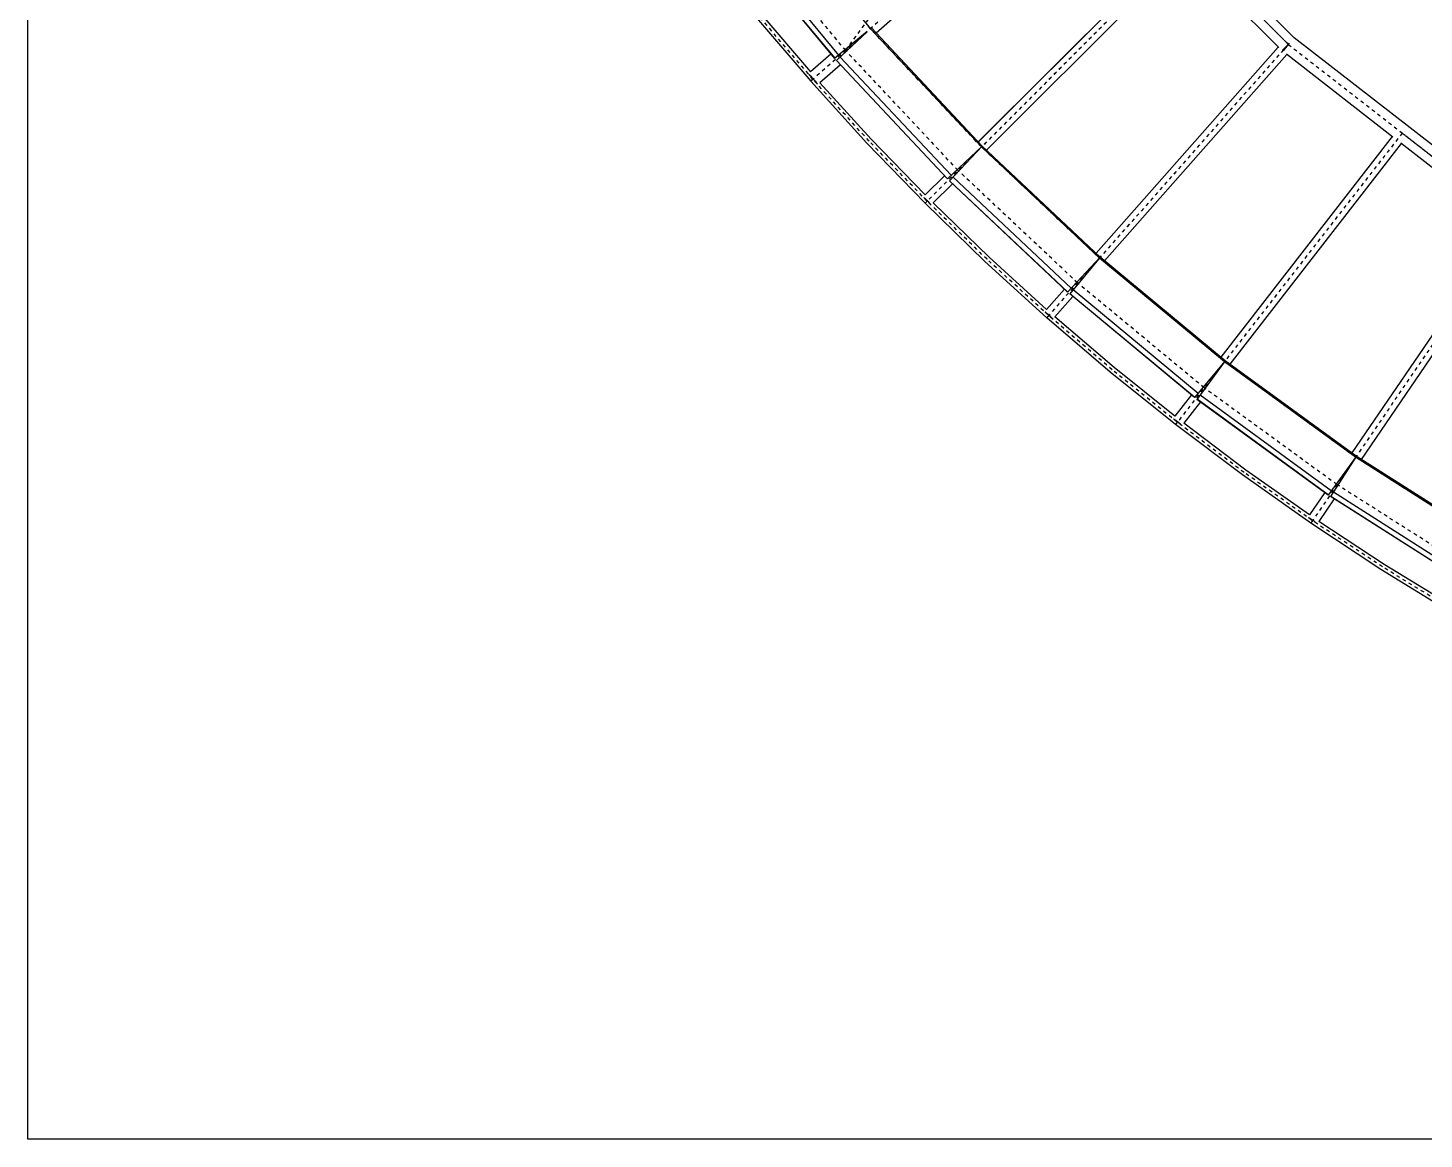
# Model space of a CAD drawing. Header units: millimetres. Extents: x 149919 to 150445, y 136651 to 136866.
# Drawn here: x 150191.66 to 150231.21, y 136651.49 to 136682.97 of the extents above; entities that cross this region are included whole.
import ezdxf

# ---------------------------------------------------------------- set-up
doc = ezdxf.new("R2010")
doc.units = ezdxf.units.MM
doc.header["$LTSCALE"] = 0.25
doc.linetypes.add('CENTER', pattern=[50.8, 31.75, -6.35, 6.35, -6.35])
doc.linetypes.add('XKITLINE00', pattern=[0])

# ---------------------------------------------------------------- blocks, each defined once
blk = doc.blocks.new('çatıı')
at = {"color": 8, "linetype": 'CENTER'}
for p, q in [((7301.3, 3195.2), (7852.7, 3952.5)), ((7301.3, 3195.2), (7852.7, 3952.5)), ((7977.9, 3790.9), (7208.6, 3113.6)), ((7977.9, 3790.9), (7301.3, 3195.2)), ((7977.9, 3790.9), (8555.1, 3212.6)), ((7977.9, 3790.9), (8555.1, 3212.6)), ((7371.6, 3257.1), (7078.8, 3611.6)), ((7301.3, 3195.2), (7004.7, 3554.2)), ((8266.5, 3501.7), (7532, 2768.6)), ((8266.5, 3501.7), (7619.4, 2855.9)), ((8266.5, 3501.7), (8555.1, 3212.6)), ((7208.6, 3113.6), (7055, 3293.7)), ((7685.7, 2922.1), (7371.6, 3257.1)), ((8555.1, 3212.6), (7876.3, 2444.6)), ((8555.1, 3212.6), (7958, 2537.1)), ((8555.1, 3212.6), (8878, 2961.4)), ((8555.1, 3212.6), (9200.9, 2710.2)), ((8555.1, 3212.6), (9200.9, 2710.2)), ((7619.4, 2855.9), (7301.3, 3195.2)), ((7367.6, 2938.6), (7208.6, 3113.6)), ((7532, 2768.6), (7367.6, 2938.6)), ((8878, 2961.4), (8240.7, 2142.3)), ((8878, 2961.4), (8316.6, 2239.7)), ((8878, 2961.4), (9200.9, 2710.2)), ((8020.1, 2607.3), (7685.7, 2922.1)), ((7958, 2537.1), (7619.4, 2855.9)), ((7701.6, 2603.9), (7532, 2768.6)), ((9200.9, 2710.2), (8623.4, 1863.3)), ((9200.9, 2710.2), (8693, 1965.4)), ((7876.3, 2444.6), (7701.6, 2603.9)), ((8374.1, 2313.7), (8020.1, 2607.3)), ((8316.6, 2239.7), (7958, 2537.1)), ((8056.1, 2290.6), (7876.3, 2444.6)), ((8745.8, 2042.8), (8374.1, 2313.7)), ((8240.7, 2142.3), (8056.1, 2290.6)), ((8693, 1965.4), (8316.6, 2239.7)), ((8429.9, 1999.8), (8240.7, 2142.3)), ((9135.5, 1794.7), (8745.8, 2042.8)), ((8623.4, 1863.3), (8429.9, 1999.8)), ((9087.7, 1714.1), (8693, 1965.4)), ((8822, 1732.5), (8623.4, 1863.3)), ((9024.6, 1607.9), (8822, 1732.5))]:
    blk.add_line(p, q, dxfattribs=at)
at = {"color": 8, "linetype": 'XKITLINE00'}
for p, q in [((7997, 3807.7), (8571.9, 3231.7)), ((7973.2, 3759.7), (7388, 3244.5)), ((7078.8, 3611.6), (7371.6, 3257.1)), ((6976.9, 3527.4), (7269.8, 3173)), ((6977.3, 3527.7), (7270.1, 3173.3)), ((6988.4, 3536.9), (7281.2, 3182.4)), ((8237.1, 3495.2), (7677, 2936.2)), ((8237.2, 3495.2), (7677.1, 2936.2)), ((8259.9, 3472.4), (7699.8, 2913.4)), ((8258.6, 3473.7), (8528.1, 3203.7)), ((7048.5, 3288.3), (7202.3, 3108)), ((7061.4, 3299), (7201.8, 3134.5)), ((7362, 3249.1), (7269.8, 3173)), ((7362.6, 3248.7), (7275.2, 3166.7)), ((7374, 3259.3), (7371.6, 3257.1)), ((7374.1, 3259.2), (7371.6, 3257.1)), ((7371.6, 3257.1), (7685.7, 2922.1)), ((7374.1, 3259.2), (7687.9, 2924.4)), ((7374.2, 3259.3), (7688.1, 2924.5)), ((8526.8, 3205), (8010.6, 2620.9)), ((8526.8, 3205), (8010.6, 2620.9)), ((8557.9, 3215.4), (8538.4, 3196)), ((8557.5, 3215.7), (8540.6, 3194.1)), ((8552.1, 3208.8), (8551.6, 3209.2)), ((8552.2, 3208.9), (8551.8, 3209.3)), ((9215.2, 2731.2), (8571.9, 3231.7)), ((7259.5, 3185.4), (7201.7, 3134.6)), ((7275.2, 3166.7), (7589.3, 2831.7)), ((7275.6, 3167.1), (7589.7, 2832.1)), ((7286.1, 3176.9), (7600.2, 2841.9)), ((8551, 3183.6), (8034.8, 2599.6)), ((8551, 3183.6), (8034.8, 2599.6)), ((8851.2, 2950.1), (8549.5, 3184.7)), ((7197.2, 3127.4), (7196.8, 3127.7)), ((7198.6, 3126.1), (7197.2, 3127.4)), ((7197.9, 3126.6), (7197.7, 3126.8)), ((7199.2, 3125.4), (7197.9, 3126.6)), ((7200.3, 3124.4), (7198.6, 3126.1)), ((7200.8, 3123.8), (7199.2, 3125.4)), ((7200.3, 3124.4), (7202.3, 3122.4)), ((7286.3, 3155), (7228.5, 3104.1)), ((7200.8, 3123.8), (7202.7, 3121.8)), ((7202.3, 3122.4), (7204.5, 3120.1)), ((7209.5, 3114.4), (7202.3, 3108)), ((7209.5, 3114.4), (7202.3, 3108)), ((7202.3, 3108), (7361.4, 2932.8)), ((7202.7, 3121.8), (7204.7, 3119.7)), ((7204.5, 3120.1), (7206.7, 3117.6)), ((7204.7, 3119.7), (7206.8, 3117.3)), ((7206.7, 3117.6), (7209.1, 3114.9)), ((7206.8, 3117.3), (7209.1, 3114.9)), ((7209.1, 3114.9), (7211.4, 3112.3)), ((7209.1, 3114.9), (7211.2, 3112.4)), ((7211.2, 3112.4), (7213.4, 3109.9)), ((7211.4, 3112.3), (7213.6, 3109.7)), ((7213.4, 3109.9), (7215.3, 3107.5)), ((7213.6, 3109.7), (7215.7, 3107.2)), ((7215.3, 3107.5), (7217.1, 3105.4)), ((7215.7, 3107.2), (7217.6, 3104.9)), ((7217.1, 3105.4), (7218.6, 3103.4)), ((7217.6, 3104.9), (7219.2, 3102.8)), ((7218.6, 3103.4), (7219.8, 3101.8)), ((7219.2, 3102.8), (7220.5, 3101.1)), ((7219.8, 3101.8), (7220.3, 3101.1)), ((7220.5, 3101.1), (7221.1, 3100.1)), ((7228.5, 3104.1), (7373.7, 2944.3)), ((7361.4, 2932.8), (7526, 2762.7)), ((7373.7, 2944.3), (7526.7, 2786.1)), ((8849.6, 2951.3), (8363.8, 2326.7)), ((8875.1, 2931.4), (8389.2, 2306.8)), ((9175.3, 2698), (8873.6, 2932.6)), ((7688.1, 2924.3), (7589.3, 2831.7)), ((7687.9, 2924.4), (7595.2, 2825.9)), ((8020.1, 2607.3), (7685.7, 2922.1)), ((8022.3, 2609.9), (7688.1, 2924.5)), ((8022.2, 2609.8), (7688.1, 2924.3)), ((7581.1, 2840.5), (7526.7, 2786.2)), ((7603.9, 2817.6), (7549.5, 2763.3)), ((7929.6, 2511.1), (7595.2, 2825.9)), ((7929.9, 2511.5), (7595.5, 2826.2)), ((7939.7, 2522), (7605.3, 2836.7)), ((7522.9, 2778.5), (7522.6, 2778.7)), ((7524.4, 2777.2), (7522.9, 2778.5)), ((7523.2, 2778.2), (7523, 2778.3)), ((7524.6, 2776.9), (7523.2, 2778.2)), ((7526.2, 2775.6), (7524.4, 2777.2)), ((7526.4, 2775.3), (7524.6, 2776.9)), ((7532.6, 2769.3), (7526, 2762.7)), ((7532.6, 2769.3), (7526, 2762.7)), ((7528.2, 2773.7), (7526.2, 2775.6)), ((7528.4, 2773.5), (7526.4, 2775.3)), ((7530.4, 2771.6), (7528.2, 2773.7)), ((7530.5, 2771.5), (7528.4, 2773.5)), ((7532.7, 2769.3), (7530.4, 2771.6)), ((7532.6, 2769.3), (7530.5, 2771.5)), ((7532.6, 2769.3), (7534.8, 2767.2)), ((7532.7, 2769.3), (7534.9, 2767.1)), ((7695.8, 2597.8), (7526, 2762.7)), ((7534.8, 2767.2), (7536.8, 2765)), ((7534.9, 2767.1), (7537, 2764.9)), ((7536.8, 2765), (7538.6, 2763.1)), ((7537, 2764.9), (7538.9, 2762.9)), ((7538.6, 2763.1), (7540.2, 2761.3)), ((7538.9, 2762.9), (7540.5, 2761.1)), ((7540.2, 2761.3), (7541.5, 2759.8)), ((7540.5, 2761.1), (7541.8, 2759.5)), ((7541.5, 2759.8), (7541.6, 2759.7)), ((7541.8, 2759.5), (7542, 2759.3)), ((7707.3, 2610), (7549.4, 2763.4)), ((9173.8, 2699.1), (8734.7, 2055.1)), ((9200.5, 2680.9), (8761.3, 2036.9)), ((7870.7, 2438.3), (7695.8, 2597.8)), ((7869.9, 2461.7), (7707.3, 2610)), ((8022.3, 2609.7), (7929.6, 2511.1)), ((8022.2, 2609.8), (7935.8, 2505.7)), ((8374.1, 2313.7), (8020.1, 2607.3)), ((8376.2, 2316.4), (8022.3, 2609.9)), ((8376, 2316.3), (8022.3, 2609.7)), ((7920.8, 2519.4), (7869.9, 2461.8)), ((7945, 2498), (7894.1, 2440.4)), ((8289.8, 2212), (7935.8, 2505.7)), ((8290.1, 2212.4), (7936.1, 2506)), ((8299.3, 2223.5), (7945.2, 2517.1)), ((7866.6, 2453.9), (7866.3, 2454.1)), ((7868.2, 2452.7), (7866.6, 2453.9)), ((7866.9, 2453.6), (7866.8, 2453.7)), ((7868.5, 2452.4), (7866.9, 2453.6)), ((7870.1, 2451.2), (7868.2, 2452.7)), ((7870.3, 2450.9), (7868.5, 2452.4)), ((7872.3, 2449.4), (7870.1, 2451.2)), ((7872.4, 2449.2), (7870.3, 2450.9)), ((7876.9, 2445.3), (7870.7, 2438.3)), ((7876.9, 2445.3), (7870.7, 2438.3)), ((8050.8, 2284.1), (7870.7, 2438.3)), ((7874.6, 2447.4), (7872.3, 2449.4)), ((7874.6, 2447.3), (7872.4, 2449.2)), ((7876.9, 2445.3), (7874.6, 2447.4)), ((7876.9, 2445.3), (7874.6, 2447.3)), ((7879.3, 2443.2), (7876.9, 2445.3)), ((7879.2, 2443.3), (7876.9, 2445.3)), ((7881.3, 2441.3), (7879.2, 2443.3)), ((7881.5, 2441.2), (7879.3, 2443.2)), ((7883.3, 2439.5), (7881.3, 2441.3)), ((7883.5, 2439.3), (7881.5, 2441.2)), ((7885, 2437.8), (7883.3, 2439.5)), ((7885.3, 2437.6), (7883.5, 2439.3)), ((7885, 2437.8), (7886.3, 2436.4)), ((7885.3, 2437.6), (7886.7, 2436.1)), ((7886.3, 2436.4), (7886.4, 2436.3)), ((7886.7, 2436.1), (7886.9, 2435.9)), ((8061.5, 2297), (7894.1, 2440.4)), ((8233.4, 2159), (8061.5, 2297)), ((8376.2, 2316.2), (8289.8, 2212)), ((8376, 2316.3), (8296.3, 2206.9)), ((8745.8, 2042.8), (8374.1, 2313.7)), ((8747.7, 2045.6), (8376.2, 2316.4)), ((8747.5, 2045.5), (8376.2, 2316.2)), ((8235.6, 2135.6), (8050.8, 2284.1)), ((8280.5, 2219.7), (8233.3, 2159)), ((8676.7, 1948.1), (8305.1, 2218.9)), ((8306, 2199.9), (8258.8, 2139.2)), ((8668, 1936), (8296.3, 2206.9)), ((8668.3, 1936.4), (8296.6, 2207.3)), ((8230.5, 2150.9), (8230.2, 2151.1)), ((8232.2, 2149.8), (8230.5, 2150.9)), ((8230.8, 2150.6), (8230.7, 2150.7)), ((8232.5, 2149.6), (8230.8, 2150.6)), ((8234.2, 2148.4), (8232.2, 2149.8)), ((8234.4, 2148.2), (8232.5, 2149.6)), ((8236.4, 2146.8), (8234.2, 2148.4)), ((8236.6, 2146.6), (8234.4, 2148.2)), ((8241.3, 2143), (8235.6, 2135.6)), ((8241.3, 2143), (8235.6, 2135.6)), ((8425, 1993), (8235.6, 2135.6)), ((8238.9, 2145), (8236.4, 2146.8)), ((8238.9, 2144.9), (8236.6, 2146.6)), ((8241.4, 2143), (8238.9, 2145)), ((8241.3, 2143), (8238.9, 2144.9)), ((8243.7, 2141.1), (8241.3, 2143)), ((8243.8, 2141.1), (8241.4, 2143)), ((8246, 2139.3), (8243.7, 2141.1)), ((8246.2, 2139.2), (8243.8, 2141.1)), ((8248.1, 2137.6), (8246, 2139.3)), ((8248.3, 2137.4), (8246.2, 2139.2)), ((8249.9, 2136), (8248.1, 2137.6)), ((8250.2, 2135.8), (8248.3, 2137.4)), ((8251.3, 2134.7), (8249.9, 2136)), ((8251.7, 2134.4), (8250.2, 2135.8)), ((8434.9, 2006.6), (8258.8, 2139.2)), ((8251.4, 2134.6), (8251.3, 2134.7)), ((8251.9, 2134.2), (8251.7, 2134.4)), ((8747.7, 2045.4), (8668, 1936)), ((8747.5, 2045.5), (8674.9, 1931.4)), ((9135.5, 1794.7), (8745.8, 2042.8)), ((9137.2, 1797.6), (8747.7, 2045.6)), ((9137, 1797.5), (8747.7, 2045.4)), ((8618.7, 1856.4), (8425, 1993)), ((8615, 1879.6), (8434.9, 2006.6)), ((8658.3, 1943.1), (8615, 1879.6)), ((9072.5, 1695.8), (8682.8, 1943.9)), ((8685, 1924.9), (8641.7, 1861.4)), ((9064.5, 1683.3), (8674.9, 1931.4)), ((9064.8, 1683.7), (8675.1, 1931.8)), ((8612.7, 1871.4), (8612.4, 1871.5)), ((8614.4, 1870.4), (8612.7, 1871.4)), ((8613, 1871.1), (8612.9, 1871.2)), ((8614.7, 1870.1), (8613, 1871.1)), ((8616.5, 1869.1), (8614.4, 1870.4)), ((8616.7, 1868.9), (8614.7, 1870.1)), ((8618.9, 1867.6), (8616.5, 1869.1)), ((8619, 1867.5), (8616.7, 1868.9)), ((8624, 1864.2), (8618.7, 1856.4)), ((8624, 1864.2), (8618.7, 1856.4)), ((8621.4, 1865.9), (8618.9, 1867.6)), ((8621.5, 1865.8), (8619, 1867.5)), ((8624, 1864.2), (8621.4, 1865.9)), ((8624, 1864.2), (8621.5, 1865.8)), ((8626.6, 1862.4), (8624, 1864.2)), ((8626.5, 1862.4), (8624, 1864.2)), ((8628.9, 1860.7), (8626.5, 1862.4)), ((8629.1, 1860.6), (8626.6, 1862.4)), ((8631.1, 1859.1), (8628.9, 1860.7)), ((8631.3, 1859), (8629.1, 1860.6)), ((8633, 1857.7), (8631.1, 1859.1)), ((8633.3, 1857.5), (8631.3, 1859)), ((8826.5, 1739.5), (8641.6, 1861.4)), ((8817.5, 1725.4), (8618.7, 1856.4)), ((8634.5, 1856.5), (8633, 1857.7)), ((8634.9, 1856.2), (8633.3, 1857.5)), ((8634.6, 1856.4), (8634.5, 1856.5)), ((8635.1, 1856), (8634.9, 1856.2)), ((9020.4, 1600.7), (8817.5, 1725.4)), ((9015.2, 1623.5), (8826.5, 1739.5))]:
    blk.add_line(p, q, dxfattribs=at)
for centre in [(7371.6, 3257.1), (7371.6, 3257.1), (8555.1, 3212.6), (8555.1, 3212.6), (8555.1, 3212.6), (8555.1, 3212.6), (8555.1, 3212.6), (8555.1, 3212.6), (8555.1, 3212.6), (8555.1, 3212.6), (8555.1, 3212.6), (8555.1, 3212.6), (7301.3, 3195.2), (7301.3, 3195.2), (7301.3, 3195.2), (7301.3, 3195.2), (7301.3, 3195.2), (7208.6, 3113.6), (7208.6, 3113.6), (7208.6, 3113.6), (7367.6, 2938.6), (7367.6, 2938.6), (8878, 2961.4), (8878, 2961.4), (8878, 2961.4), (8878, 2961.4), (8878, 2961.4), (7685.7, 2922.1), (7685.7, 2922.1), (7619.4, 2855.9), (7619.4, 2855.9), (7619.4, 2855.9), (7532, 2768.6), (7532, 2768.6), (7532, 2768.6), (7701.6, 2603.9), (7701.6, 2603.9), (8020.1, 2607.3), (8020.1, 2607.3), (7958, 2537.1), (7958, 2537.1), (7958, 2537.1), (7876.3, 2444.6), (7876.3, 2444.6), (7876.3, 2444.6), (8374.1, 2313.7), (8374.1, 2313.7), (8056.1, 2290.6), (8056.1, 2290.6), (8316.6, 2239.7), (8316.6, 2239.7), (8316.6, 2239.7), (8240.7, 2142.3), (8240.7, 2142.3), (8240.7, 2142.3), (8745.8, 2042.8), (8745.8, 2042.8), (8429.9, 1999.8), (8429.9, 1999.8), (8693, 1965.4), (8693, 1965.4), (8693, 1965.4), (8623.4, 1863.3), (8623.4, 1863.3), (8623.4, 1863.3), (8822, 1732.5), (8822, 1732.5)]:
    blk.add_circle(centre, 0.05, dxfattribs=at)

msp = doc.modelspace()

# ---------------------------------------------------------------- linework, layer by layer
msp.add_lwpolyline([(150191.663, 136865.525), (150444.543, 136865.525), (150444.543, 136651.486), (150191.663, 136651.486)], close=True)

# ---------------------------------------------------------------- block references
at = {"xscale": 0.009999943142843078, "yscale": 0.009999943142843078, "zscale": 0.009999943142843078}
msp.add_blockref('çatıı', (150141.814, 136650.373), dxfattribs=at)

doc.saveas('drawing.dxf')
